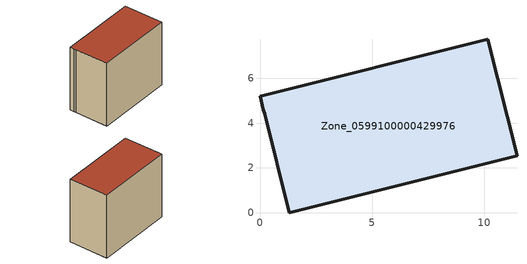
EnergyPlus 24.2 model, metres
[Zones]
Zone_0599100000429976
 floor ground (C_G): 0,5.2 10.16,7.74 11.46,2.54 1.3,0 0.2,4.42 0.15,4.6 z0
 wall outside (C_F): 10.16,7.74 0,5.2 0.15,4.6 0.2,4.42 1.3,0 11.46,2.54 10.16,7.74 z0:8.82
 roof outside (C_R): 0.15,4.6 0.2,4.42 1.3,0 11.46,2.54 10.16,7.74 0,5.2 z8.82
[BUILDING]
Pand.0599100000429976: North Axis=0; Terrain=City; Loads Convergence Tolerance Value=0.04; Temperature Convergence Tolerance Value=0.4; Solar Distribution=FullExterior; Maximum Number of Warmup Days=25; Minimum Number of Warmup Days=1
[Site:Location]
Rotterdam.The.Hague.AP_ZH_NLD Design_Conditions: Latitude=51.96; Longitude=4.45; Time Zone=1; Elevation=-4.5
[SITE:GROUNDTEMPERATURE:BUILDINGSURFACE]
18, 18, 18, 18, 18, 18, 18, 18, 18, 18, 18, 18
[MATERIAL] Thermal Absorptance=0.9; Solar Absorptance=0.7; Visible Absorptance=0.7
Name | Roughness | Thickness | Conductivity | Density | Specific Heat
G.TI.2006-2014 | MediumSmooth | 0.15 | 0.06 | 540 | 1210
F.TI.2006-2014 | Rough | 0.3 | 0.12 | 1920 | 840
R.TI.2006-2014 | MediumRough | 0.2 | 0.08 | 1500 | 1000
[CONSTRUCTION]
C_G: G.TI.2006-2014
C_F: F.TI.2006-2014
C_R: R.TI.2006-2014
[ZONE]
Zone_0599100000429976: Type=1; Multiplier=1; Ceiling Height=Autocalculate; Volume=Autocalculate; Floor Area=autocalculate; Part of Total Floor Area=Yes
[ZONEINFILTRATION:DESIGNFLOWRATE]
Infil_Zone_0599100000429976: Zone or ZoneList or Space or SpaceList=Zone_0599100000429976; Schedule=AlwaysOn; Design Flow Rate Calculation Method=Flow/Area; Flow Rate per Floor Area=0.0015; Constant Term Coefficient=1; Temperature Term Coefficient=0; Velocity Term Coefficient=0; Velocity Squared Term Coefficient=0
[HVACTEMPLATE:ZONE:IDEALLOADSAIRSYSTEM]
Zone_0599100000429976: Maximum Heating Supply Air Temperature=50; Minimum Cooling Supply Air Temperature=13; Maximum Heating Supply Air Humidity Ratio=0.0156; Minimum Cooling Supply Air Humidity Ratio=0.0077; Heating Limit=NoLimit; Cooling Limit=NoLimit; Dehumidification Control Type=ConstantSensibleHeatRatio; Cooling Sensible Heat Ratio=0.7; Dehumidification Setpoint=60; Humidification Control Type=None; Humidification Setpoint=30; Outdoor Air Method=None; Outdoor Air Flow Rate per Person=0.00944; Outdoor Air Flow Rate per Zone Floor Area=0; Outdoor Air Flow Rate per Zone=0; Demand Controlled Ventilation Type=None; Outdoor Air Economizer Type=NoEconomizer; Heat Recovery Type=None; Sensible Heat Recovery Effectiveness=0.7; Latent Heat Recovery Effectiveness=0.65
[ZONECONTROL:THERMOSTAT]
ThermostatControl_Zone_0599100000429976: Zone or ZoneList=Zone_0599100000429976; Control Type Schedule=DualSetpointControlType; Control 1=Thermostat_Zone_0599100000429976; Temperature Difference Between Cutout And Setpoint=0
[THERMOSTATSETPOINT:DUALSETPOINT]
Thermostat_Zone_0599100000429976: Heating Setpoint Temperature Schedule=HeatingSetpoint_Zone_0599100000429976; Cooling Setpoint Temperature Schedule=CoolingSetpoint_Zone_0599100000429976
[SCHEDULE:COMPACT]
HeatingSetpoint_Zone_0599100000429976: Through: 12/31, For: AllDays, Until: 24:00, 21
CoolingSetpoint_Zone_0599100000429976: Through: 12/31, For: AllDays, Until: 24:00, 24
DualSetpointControlType: Through: 12/31, For: AllDays, Until: 24:00, 4
AlwaysOn: Through: 12/31, For: AllDays, Until: 24:00, 1
